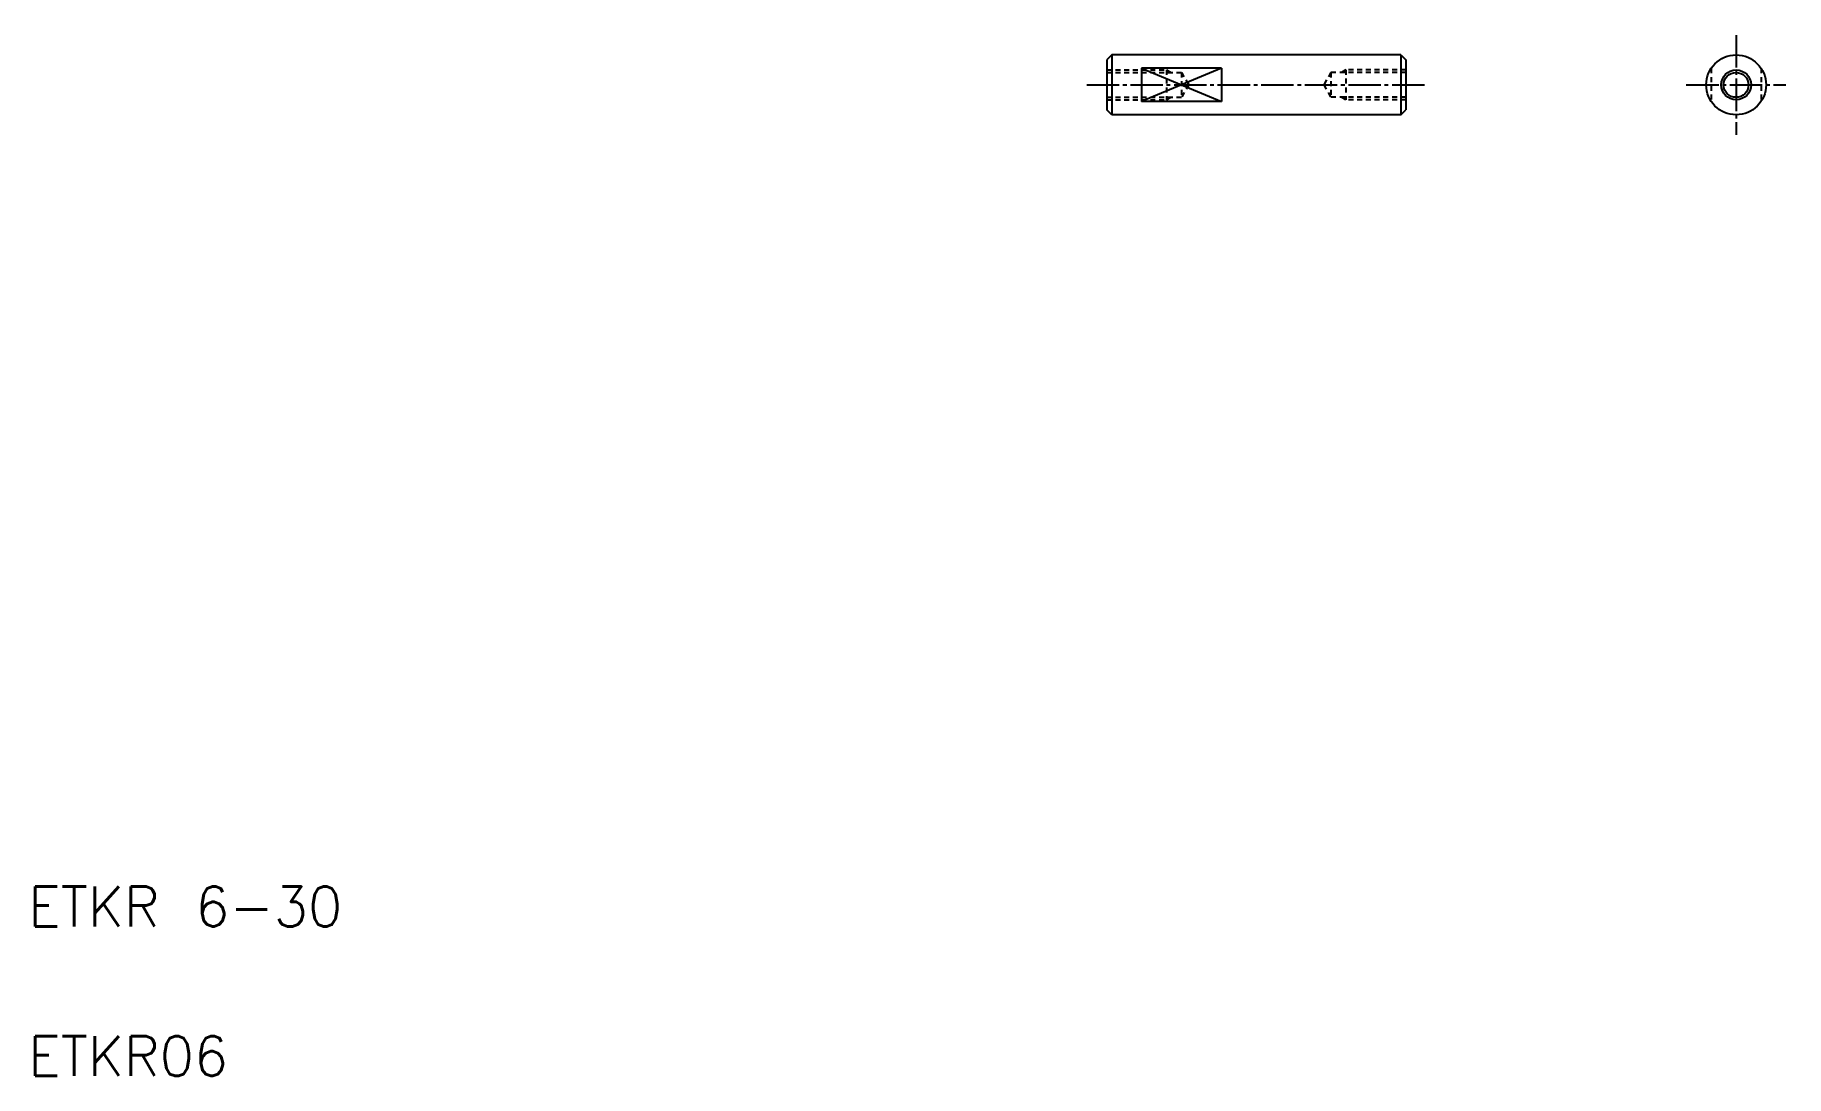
# Model space of a CAD drawing. Extents: x 11 to 186, y 10 to 114.
import ezdxf

# ---------------------------------------------------------------- set-up
doc = ezdxf.new("R2010")
doc.units = 0
doc.header["$LTSCALE"] = 0.25
doc.linetypes.add('CENTER', pattern=[17.5, 13, -1.5, 1.5, -1.5])
doc.linetypes.add('DASHED', pattern=[3.5, 2, -1.5])
doc.layers.get('0').update_dxf_attribs({"linetype": 'CONTINUOUS'})
doc.layers.add('CENTER', color=1, linetype='CENTER')
doc.styles.get("Standard").update_dxf_attribs({"font": 'txt', "bigfont": 'BIGFONT'})

msp = doc.modelspace()

# ---------------------------------------------------------------- linework, layer by layer
at = {"linetype": 'CONTINUOUS'}
for p, q in [((118.72, 112.44), (118.22, 111.94)), ((147.72, 112.44), (148.22, 111.94)), ((118.22, 111.94), (118.22, 106.94)), ((121.72, 111.1), (121.72, 107.78)), ((129.72, 111.1), (129.72, 107.78)), ((148.22, 111.94), (148.22, 106.94)), ((118.72, 106.44), (118.22, 106.94)), ((147.72, 106.44), (148.22, 106.94))]:
    msp.add_line(p, q, dxfattribs=at)
for p, q in [((147.72, 112.44), (118.72, 112.44)), ((118.72, 112.44), (118.72, 106.44)), ((147.72, 112.44), (147.72, 106.44)), ((129.72, 111.1), (121.72, 111.1)), ((147.84, 112.32), (147.84, 112.32)), ((147.97, 112.19), (147.97, 112.19)), ((129.72, 107.78), (121.72, 107.78)), ((147.72, 106.44), (118.72, 106.44))]:
    msp.add_line(p, q)
at = {"color": 3, "linetype": 'DASHED'}
for p, q in [((118.22, 110.94), (124.22, 110.94)), ((118.22, 110.69), (125.72, 110.69)), ((124.22, 110.94), (124.22, 107.94)), ((125.72, 110.69), (126.44, 109.44)), ((125.72, 110.69), (125.72, 108.19)), ((140.72, 110.69), (140, 109.44)), ((148.22, 110.69), (140.72, 110.69)), ((140.72, 110.69), (140.72, 108.19)), ((148.22, 110.94), (142.22, 110.94)), ((142.22, 110.94), (142.22, 107.94)), ((178.87, 111.1), (178.87, 107.78)), ((183.87, 111.1), (183.87, 107.78)), ((126.44, 109.44), (125.72, 108.19)), ((140, 109.44), (140.72, 108.19)), ((118.22, 108.19), (125.72, 108.19)), ((118.22, 107.94), (124.22, 107.94)), ((148.22, 108.19), (140.72, 108.19)), ((148.22, 107.94), (142.22, 107.94))]:
    msp.add_line(p, q, dxfattribs=at)
at = {"color": 3}
for p, q in [((121.72, 111.1), (129.72, 107.78)), ((129.72, 111.1), (121.72, 107.78)), ((124.22, 110.94), (124.65, 110.69)), ((142.22, 110.94), (141.79, 110.69)), ((124.22, 107.94), (124.65, 108.19)), ((142.22, 107.94), (141.79, 108.19))]:
    msp.add_line(p, q, dxfattribs=at)
for radius in [3, 1.25]:
    msp.add_circle((181.37, 109.44), radius)
msp.add_circle((181.37, 109.44), 1.5, dxfattribs=at)
at = {"layer": 'CENTER', "color": 1, "linetype": 'CENTER'}
for p, q in [((181.37, 114.44), (181.37, 104.44)), ((116.22, 109.44), (150.22, 109.44)), ((176.37, 109.44), (186.37, 109.44))]:
    msp.add_line(p, q, dxfattribs=at)

# ---------------------------------------------------------------- texts
for s, p in [('ETKR 6-30', (10, 25)), ('ETKR06', (10, 10))]:
    msp.add_text(s, height=4).set_placement(p)

doc.saveas('drawing.dxf')
